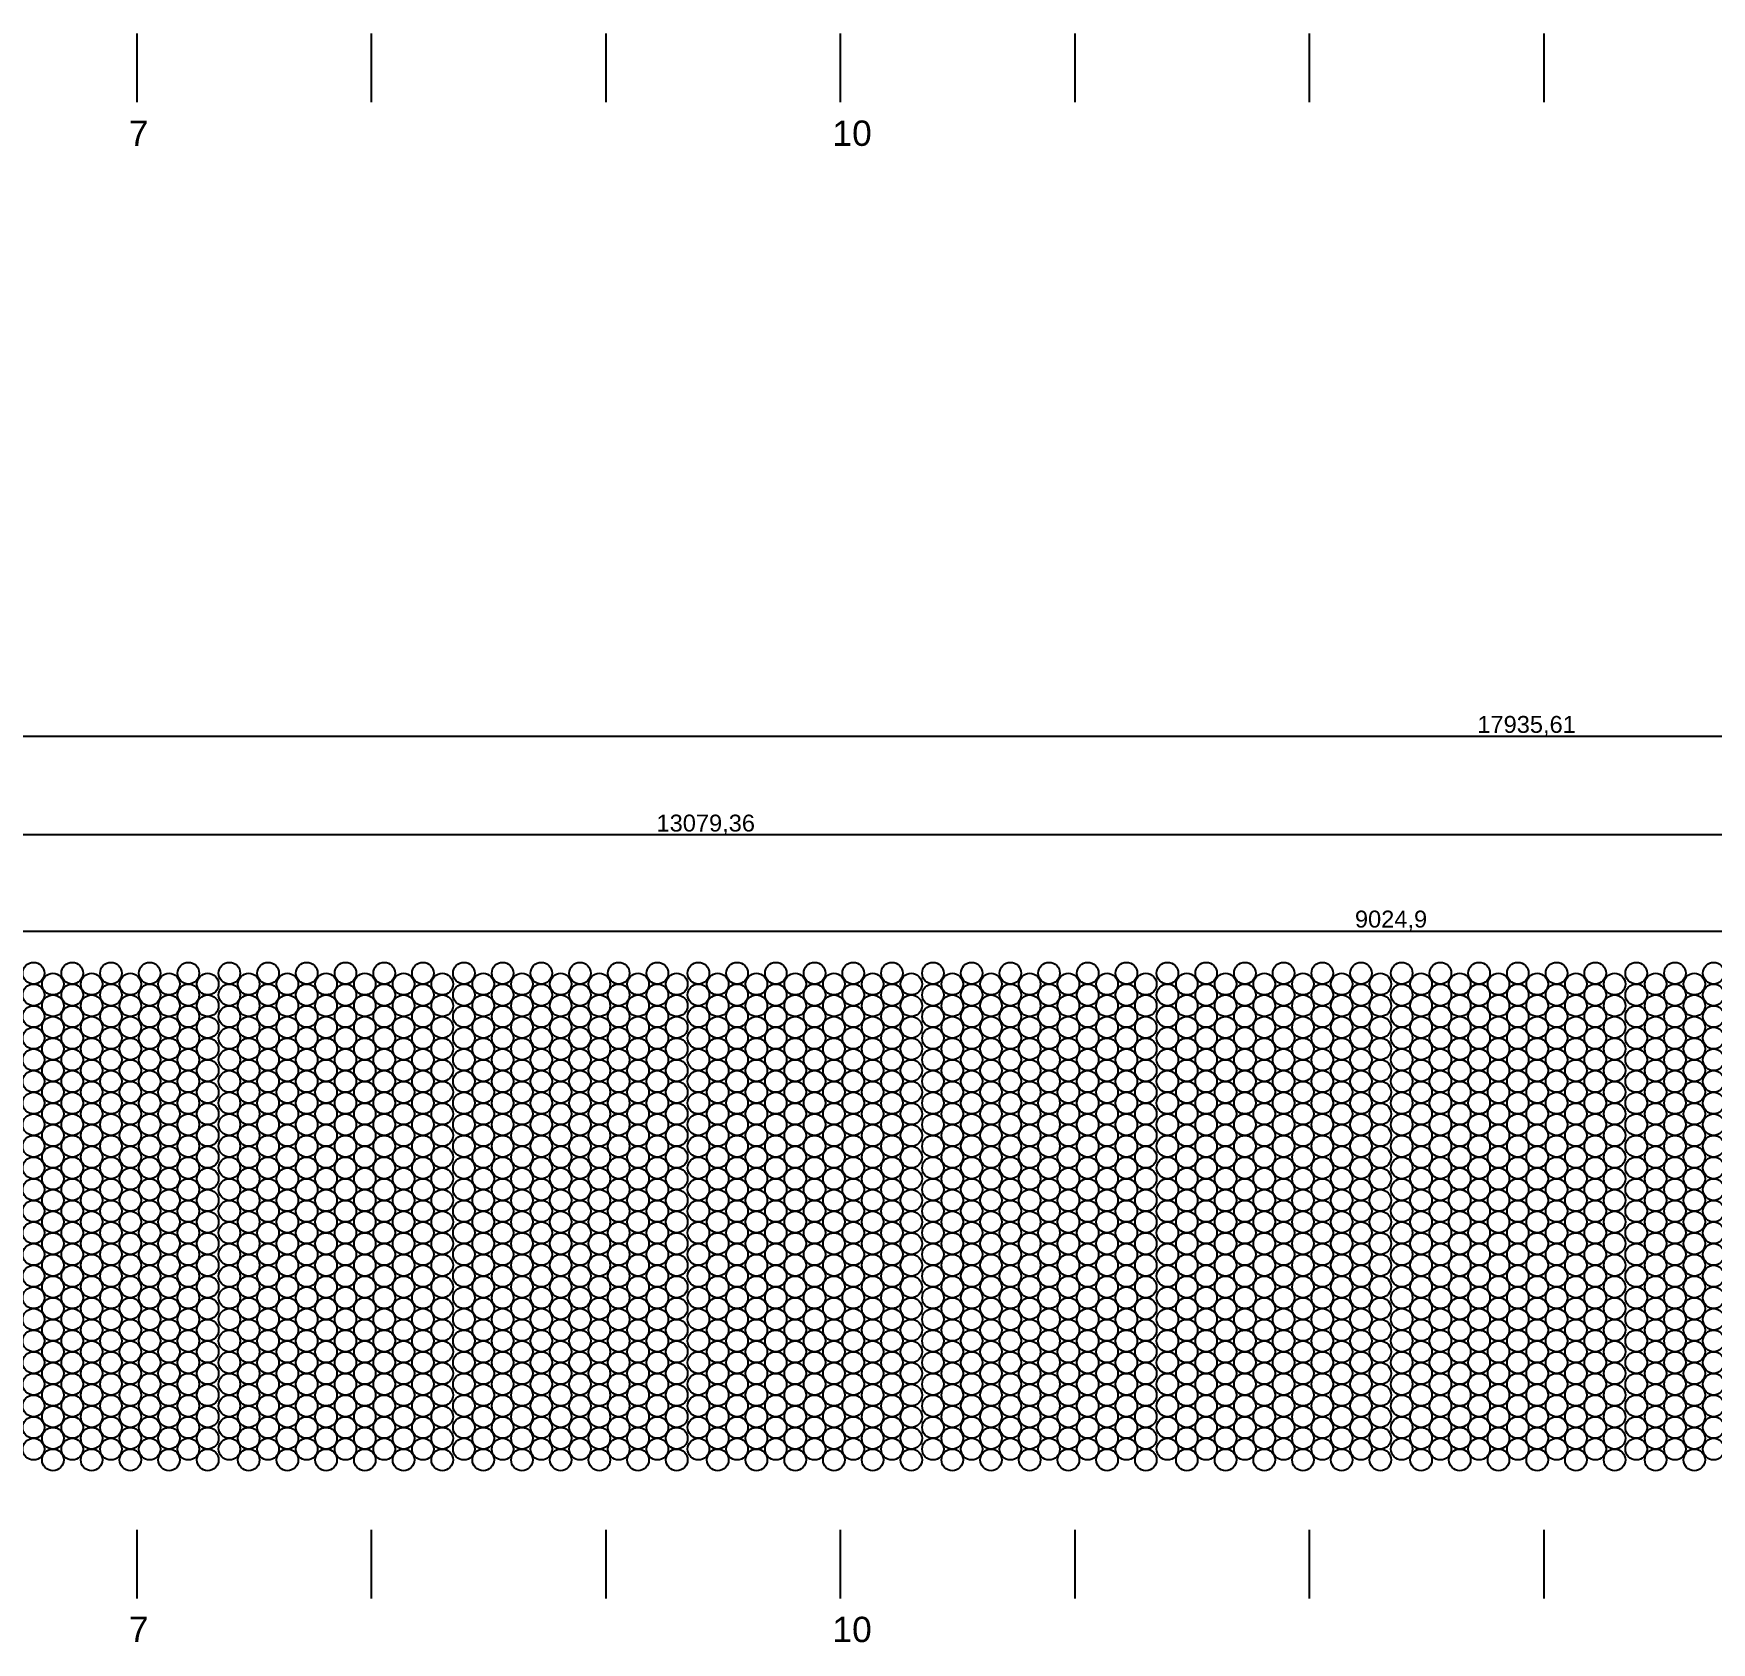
# Model space of a CAD drawing. Header units: millimetres. Extents: x -918 to 51042, y -35619 to 21649.
# Drawn here: x 7100 to 12064, y -35619 to -30858 of the extents above; entities that cross this region are included whole.
import ezdxf

# ---------------------------------------------------------------- set-up
doc = ezdxf.new("R2010")
doc.units = ezdxf.units.MM
doc.layers.add('для лазера', color=7, linetype='Continuous')
doc.styles.get("Standard").update_dxf_attribs({"font": 'arial.ttf'})
doc.dimstyles.new('ISO-25', dxfattribs={"dimtxt": 2.5, "dimasz": 2.5, "dimexe": 1.25, "dimexo": 0.625, "dimtad": 1, "dimtxsty": 'Standard', "dimcen": 2.5, "dimadec": 0, "dimazin": 0, "dimtfac": 1, "dimtmove": 0, "dimatfit": 3, "dimfxl": 1, "dimarcsym": 0})

# ---------------------------------------------------------------- blocks, each defined once
blk = doc.blocks.new('*D48')
at = {"layer": 'Defpoints', "color": 0, "transparency": 16777216}
for p in [(15628.4, -33513.7), (6603.5, -33638.7), (15628.4, -33670.7)]:
    blk.add_point(p, dxfattribs=at)
at = {"layer": 'для лазера', "color": 0, "lineweight": -2, "transparency": 16777216}
for p, q in [((6603.5, -33638.1), (6603.5, -33512.4)), ((6628.5, -33513.7), (15603.4, -33513.7)), ((15628.4, -33670.1), (15628.4, -33512.4))]:
    blk.add_line(p, q, dxfattribs=at)
at = {"layer": 'для лазера', "color": 0, "transparency": 16777216}
for points in [[(6628.5, -33509.5), (6628.5, -33517.9), (6603.5, -33513.7)], [(15603.4, -33509.5), (15603.4, -33517.9), (15628.4, -33513.7)]]:
    blk.add_solid(points, dxfattribs=at)
at = {"layer": 'для лазера', "color": 0, "transparency": 16777216, "insert": (11115.9, -33483), "char_height": 50, "attachment_point": 5}
blk.add_mtext('9024,9', dxfattribs=at)
blk = doc.blocks.new('*D49')
at = {"layer": 'Defpoints', "color": 0, "transparency": 16777216}
for p in [(2549, -33229.6), (2549, -33641.9), (15628.4, -33670.7)]:
    blk.add_point(p, dxfattribs=at)
at = {"layer": 'для лазера', "color": 0, "lineweight": -2, "transparency": 16777216}
for p, q in [((2549, -33641.3), (2549, -33228.4)), ((15603.4, -33229.6), (2574, -33229.6)), ((15628.4, -33670.1), (15628.4, -33228.4))]:
    blk.add_line(p, q, dxfattribs=at)
at = {"layer": 'для лазера', "color": 0, "transparency": 16777216}
for points in [[(2574, -33225.5), (2574, -33233.8), (2549, -33229.6)], [(15603.4, -33225.5), (15603.4, -33233.8), (15628.4, -33229.6)]]:
    blk.add_solid(points, dxfattribs=at)
at = {"layer": 'для лазера', "color": 0, "transparency": 16777216, "insert": (9088.7, -33199), "char_height": 50, "attachment_point": 5}
blk.add_mtext('13079,36', dxfattribs=at)
blk = doc.blocks.new('*D47')
at = {"layer": 'Defpoints', "color": 0, "transparency": 16777216}
for p in [(2549.1, -32937.7), (2549.1, -33669.9), (20484.7, -33674)]:
    blk.add_point(p, dxfattribs=at)
at = {"layer": 'для лазера', "color": 0, "lineweight": -2, "transparency": 16777216}
for p, q in [((2549.1, -33669.3), (2549.1, -32936.5)), ((20459.7, -32937.7), (2574.1, -32937.7)), ((20484.7, -33673.3), (20484.7, -32936.5))]:
    blk.add_line(p, q, dxfattribs=at)
at = {"layer": 'для лазера', "color": 0, "transparency": 16777216}
for points in [[(2574.1, -32933.5), (2574.1, -32941.9), (2549.1, -32937.7)], [(20459.7, -32933.5), (20459.7, -32941.9), (20484.7, -32937.7)]]:
    blk.add_solid(points, dxfattribs=at)
at = {"layer": 'для лазера', "color": 0, "transparency": 16777216, "insert": (11516.9, -32907), "char_height": 50, "attachment_point": 5}
blk.add_mtext('17935,61', dxfattribs=at)

msp = doc.modelspace()

# ---------------------------------------------------------------- linework, layer by layer
at = {"layer": 'для лазера'}
for p, q in [((7405.332, -30858.247), (7405.332, -31061.719)), ((8099.094, -30858.247), (8099.094, -31061.719)), ((8792.856, -30858.247), (8792.856, -31061.719)), ((9486.617, -30858.247), (9486.617, -31061.719)), ((10180.379, -30858.247), (10180.379, -31061.719)), ((10874.14, -30858.247), (10874.14, -31061.719)), ((11567.902, -30858.247), (11567.902, -31061.719)), ((7405.332, -35285.423), (7405.332, -35488.896)), ((8099.094, -35285.423), (8099.094, -35488.896)), ((8792.856, -35285.423), (8792.856, -35488.896)), ((9486.617, -35285.423), (9486.617, -35488.896)), ((10180.379, -35285.423), (10180.379, -35488.896)), ((10874.14, -35285.423), (10874.14, -35488.896)), ((11567.902, -35285.423), (11567.902, -35488.896))]:
    msp.add_line(p, q, dxfattribs=at)
at = {"layer": 'для лазера', "color": 30, "true_color": 0xf26722}
for centre in [(7100.229, -33638.714), (7157.491, -33670.714), (7214.729, -33638.714), (7271.991, -33670.714), (7329.229, -33638.714), (7386.491, -33670.714), (7443.729, -33638.714), (7500.991, -33670.714), (7558.229, -33638.714), (7615.491, -33670.714), (7679.491, -33638.714), (7736.752, -33670.714), (7793.991, -33638.714), (7851.252, -33670.714), (7908.491, -33638.714), (7965.752, -33670.714), (8022.991, -33638.714), (8080.252, -33670.714), (8137.491, -33638.714), (8194.752, -33670.714), (8251.991, -33638.714), (8309.252, -33670.714), (8373.252, -33638.714), (8430.514, -33670.714), (8487.752, -33638.714), (8545.014, -33670.714), (8602.252, -33638.714), (8659.514, -33670.714), (8716.752, -33638.714), (8774.014, -33670.714), (8831.252, -33638.714), (8888.514, -33670.714), (8945.752, -33638.714), (9003.014, -33670.714), (9067.014, -33638.714), (9124.276, -33670.714), (9181.514, -33638.714), (9238.776, -33670.714), (9296.014, -33638.714), (9353.276, -33670.714), (9410.514, -33638.714), (9467.776, -33670.714), (9525.014, -33638.714), (9582.276, -33670.714), (9639.514, -33638.714), (9696.776, -33670.714), (9760.776, -33638.714), (9818.037, -33670.714), (9875.276, -33638.714), (9932.537, -33670.714), (9989.776, -33638.714), (10047.037, -33670.714), (10104.276, -33638.714), (10161.537, -33670.714), (10218.776, -33638.714), (10276.037, -33670.714), (10333.276, -33638.714), (10390.537, -33670.714), (10454.537, -33638.714), (10511.799, -33670.714), (10569.037, -33638.714), (10626.299, -33670.714), (10683.537, -33638.714), (10740.799, -33670.714), (10798.037, -33638.714), (10855.299, -33670.714), (10912.537, -33638.714), (10969.799, -33670.714), (11027.037, -33638.714), (11084.299, -33670.714), (11147.533, -33638.714), (11204.794, -33670.714), (11262.033, -33638.714), (11319.294, -33670.714), (11376.533, -33638.714), (11433.794, -33670.714), (11491.033, -33638.714), (11548.294, -33670.714), (11605.533, -33638.714), (11662.794, -33670.714), (11720.033, -33638.714), (11777.294, -33670.714), (11841.294, -33638.714), (11898.556, -33670.714), (11955.794, -33638.714), (12013.056, -33670.714), (12070.294, -33638.714), (7100.229, -33702.714), (7214.729, -33702.714), (7329.229, -33702.714), (7443.729, -33702.714), (7558.229, -33702.714), (7679.491, -33702.714), (7793.991, -33702.714), (7908.491, -33702.714), (8022.991, -33702.714), (8137.491, -33702.714), (8251.991, -33702.714), (8373.252, -33702.714), (8487.752, -33702.714), (8602.252, -33702.714), (8716.752, -33702.714), (8831.252, -33702.714), (8945.752, -33702.714), (9067.014, -33702.714), (9181.514, -33702.714), (9296.014, -33702.714), (9410.514, -33702.714), (9525.014, -33702.714), (9639.514, -33702.714), (9760.776, -33702.714), (9875.276, -33702.714), (9989.776, -33702.714), (10104.276, -33702.714), (10218.776, -33702.714), (10333.276, -33702.714), (10454.537, -33702.714), (10569.037, -33702.714), (10683.537, -33702.714), (10798.037, -33702.714), (10912.537, -33702.714), (11027.037, -33702.714), (11147.533, -33702.714), (11262.033, -33702.714), (11376.533, -33702.714), (11491.033, -33702.714), (11605.533, -33702.714), (11720.033, -33702.714), (11841.294, -33702.714), (11955.794, -33702.714), (12070.294, -33702.714), (7100.229, -33766.714), (7157.491, -33734.714), (7214.729, -33766.714), (7271.991, -33734.714), (7329.229, -33766.714), (7386.491, -33734.714), (7443.729, -33766.714), (7500.991, -33734.714), (7558.229, -33766.714), (7615.491, -33734.714), (7679.491, -33766.714), (7736.752, -33734.714), (7793.991, -33766.714), (7851.252, -33734.714), (7908.491, -33766.714), (7965.752, -33734.714), (8022.991, -33766.714), (8080.252, -33734.714), (8137.491, -33766.714), (8194.752, -33734.714), (8251.991, -33766.714), (8309.252, -33734.714), (8373.252, -33766.714), (8430.514, -33734.714), (8487.752, -33766.714), (8545.014, -33734.714), (8602.252, -33766.714), (8659.514, -33734.714), (8716.752, -33766.714), (8774.014, -33734.714), (8831.252, -33766.714), (8888.514, -33734.714), (8945.752, -33766.714), (9003.014, -33734.714), (9067.014, -33766.714), (9124.276, -33734.714), (9181.514, -33766.714), (9238.776, -33734.714), (9296.014, -33766.714), (9353.276, -33734.714), (9410.514, -33766.714), (9467.776, -33734.714), (9525.014, -33766.714), (9582.276, -33734.714), (9639.514, -33766.714), (9696.776, -33734.714), (9760.776, -33766.714), (9818.037, -33734.714), (9875.276, -33766.714), (9932.537, -33734.714), (9989.776, -33766.714), (10047.037, -33734.714), (10104.276, -33766.714), (10161.537, -33734.714), (10218.776, -33766.714), (10276.037, -33734.714), (10333.276, -33766.714), (10390.537, -33734.714), (10454.537, -33766.714), (10511.799, -33734.714), (10569.037, -33766.714), (10626.299, -33734.714), (10683.537, -33766.714), (10740.799, -33734.714), (10798.037, -33766.714), (10855.299, -33734.714), (10912.537, -33766.714), (10969.799, -33734.714), (11027.037, -33766.714), (11084.299, -33734.714), (11147.533, -33766.714), (11204.794, -33734.714), (11262.033, -33766.714), (11319.294, -33734.714), (11376.533, -33766.714), (11433.794, -33734.714), (11491.033, -33766.714), (11548.294, -33734.714), (11605.533, -33766.714), (11662.794, -33734.714), (11720.033, -33766.714), (11777.294, -33734.714), (11841.294, -33766.714), (11898.556, -33734.714), (11955.794, -33766.714), (12013.056, -33734.714), (12070.294, -33766.714), (7100.229, -33830.714), (7157.491, -33798.714), (7214.729, -33830.714), (7271.991, -33798.714), (7329.229, -33830.714), (7386.491, -33798.714), (7443.729, -33830.714), (7500.991, -33798.714), (7558.229, -33830.714), (7615.491, -33798.714), (7679.491, -33830.714), (7736.752, -33798.714), (7793.991, -33830.714), (7851.252, -33798.714), (7908.491, -33830.714), (7965.752, -33798.714), (8022.991, -33830.714), (8080.252, -33798.714), (8137.491, -33830.714), (8194.752, -33798.714), (8251.991, -33830.714), (8309.252, -33798.714), (8373.252, -33830.714), (8430.514, -33798.714), (8487.752, -33830.714), (8545.014, -33798.714), (8602.252, -33830.714), (8659.514, -33798.714), (8716.752, -33830.714), (8774.014, -33798.714), (8831.252, -33830.714), (8888.514, -33798.714), (8945.752, -33830.714), (9003.014, -33798.714), (9067.014, -33830.714), (9124.276, -33798.714), (9181.514, -33830.714), (9238.776, -33798.714), (9296.014, -33830.714), (9353.276, -33798.714), (9410.514, -33830.714), (9467.776, -33798.714), (9525.014, -33830.714), (9582.276, -33798.714), (9639.514, -33830.714), (9696.776, -33798.714), (9760.776, -33830.714), (9818.037, -33798.714), (9875.276, -33830.714), (9932.537, -33798.714), (9989.776, -33830.714), (10047.037, -33798.714), (10104.276, -33830.714), (10161.537, -33798.714), (10218.776, -33830.714), (10276.037, -33798.714), (10333.276, -33830.714), (10390.537, -33798.714), (10454.537, -33830.714), (10511.799, -33798.714), (10569.037, -33830.714), (10626.299, -33798.714), (10683.537, -33830.714), (10740.799, -33798.714), (10798.037, -33830.714), (10855.299, -33798.714), (10912.537, -33830.714), (10969.799, -33798.714), (11027.037, -33830.714), (11084.299, -33798.714), (11147.533, -33830.714), (11204.794, -33798.714), (11262.033, -33830.714), (11319.294, -33798.714), (11376.533, -33830.714), (11433.794, -33798.714), (11491.033, -33830.714), (11548.294, -33798.714), (11605.533, -33830.714), (11662.794, -33798.714), (11720.033, -33830.714), (11777.294, -33798.714), (11841.294, -33830.714), (11898.556, -33798.714), (11955.794, -33830.714), (12013.056, -33798.714), (12070.294, -33830.714), (7157.491, -33862.714), (7271.991, -33862.714), (7386.491, -33862.714), (7500.991, -33862.714), (7615.491, -33862.714), (7736.752, -33862.714), (7851.252, -33862.714), (7965.752, -33862.714), (8080.252, -33862.714), (8194.752, -33862.714), (8309.252, -33862.714), (8430.514, -33862.714), (8545.014, -33862.714), (8659.514, -33862.714), (8774.014, -33862.714), (8888.514, -33862.714), (9003.014, -33862.714), (9124.276, -33862.714), (9238.776, -33862.714), (9353.276, -33862.714), (9467.776, -33862.714), (9582.276, -33862.714), (9696.776, -33862.714), (9818.037, -33862.714), (9932.537, -33862.714), (10047.037, -33862.714), (10161.537, -33862.714), (10276.037, -33862.714), (10390.537, -33862.714), (10511.799, -33862.714), (10626.299, -33862.714), (10740.799, -33862.714), (10855.299, -33862.714), (10969.799, -33862.714), (11084.299, -33862.714), (11204.794, -33862.714), (11319.294, -33862.714), (11433.794, -33862.714), (11548.294, -33862.714), (11662.794, -33862.714), (11777.294, -33862.714), (11898.556, -33862.714), (12013.056, -33862.714), (7100.229, -33894.714), (7157.491, -33926.714), (7214.729, -33894.714), (7271.991, -33926.714), (7329.229, -33894.714), (7386.491, -33926.714), (7443.729, -33894.714), (7500.991, -33926.714), (7558.229, -33894.714), (7615.491, -33926.714), (7679.491, -33894.714), (7736.752, -33926.714), (7793.991, -33894.714), (7851.252, -33926.714), (7908.491, -33894.714), (7965.752, -33926.714), (8022.991, -33894.714), (8080.252, -33926.714), (8137.491, -33894.714), (8194.752, -33926.714), (8251.991, -33894.714), (8309.252, -33926.714), (8373.252, -33894.714), (8430.514, -33926.714), (8487.752, -33894.714), (8545.014, -33926.714), (8602.252, -33894.714), (8659.514, -33926.714), (8716.752, -33894.714), (8774.014, -33926.714), (8831.252, -33894.714), (8888.514, -33926.714), (8945.752, -33894.714), (9003.014, -33926.714), (9067.014, -33894.714), (9124.276, -33926.714), (9181.514, -33894.714), (9238.776, -33926.714), (9296.014, -33894.714), (9353.276, -33926.714), (9410.514, -33894.714), (9467.776, -33926.714), (9525.014, -33894.714), (9582.276, -33926.714), (9639.514, -33894.714), (9696.776, -33926.714), (9760.776, -33894.714), (9818.037, -33926.714), (9875.276, -33894.714), (9932.537, -33926.714), (9989.776, -33894.714), (10047.037, -33926.714), (10104.276, -33894.714), (10161.537, -33926.714), (10218.776, -33894.714), (10276.037, -33926.714), (10333.276, -33894.714), (10390.537, -33926.714), (10454.537, -33894.714), (10511.799, -33926.714), (10569.037, -33894.714), (10626.299, -33926.714), (10683.537, -33894.714), (10740.799, -33926.714), (10798.037, -33894.714), (10855.299, -33926.714), (10912.537, -33894.714), (10969.799, -33926.714), (11027.037, -33894.714), (11084.299, -33926.714), (11147.533, -33894.714), (11204.794, -33926.714), (11262.033, -33894.714), (11319.294, -33926.714), (11376.533, -33894.714), (11433.794, -33926.714), (11491.033, -33894.714), (11548.294, -33926.714), (11605.533, -33894.714), (11662.794, -33926.714), (11720.033, -33894.714), (11777.294, -33926.714), (11841.294, -33894.714), (11898.556, -33926.714), (11955.794, -33894.714), (12013.056, -33926.714), (12070.294, -33894.714), (7100.229, -33958.714), (7214.729, -33958.714), (7329.229, -33958.714), (7443.729, -33958.714), (7558.229, -33958.714), (7679.491, -33958.714), (7793.991, -33958.714), (7908.491, -33958.714), (8022.991, -33958.714), (8137.491, -33958.714), (8251.991, -33958.714), (8373.252, -33958.714), (8487.752, -33958.714), (8602.252, -33958.714), (8716.752, -33958.714), (8831.252, -33958.714), (8945.752, -33958.714), (9067.014, -33958.714), (9181.514, -33958.714), (9296.014, -33958.714), (9410.514, -33958.714), (9525.014, -33958.714), (9639.514, -33958.714), (9760.776, -33958.714), (9875.276, -33958.714), (9989.776, -33958.714), (10104.276, -33958.714), (10218.776, -33958.714), (10333.276, -33958.714), (10454.537, -33958.714), (10569.037, -33958.714), (10683.537, -33958.714), (10798.037, -33958.714), (10912.537, -33958.714), (11027.037, -33958.714), (11147.533, -33958.714), (11262.033, -33958.714), (11376.533, -33958.714), (11491.033, -33958.714), (11605.533, -33958.714), (11720.033, -33958.714), (11841.294, -33958.714), (11955.794, -33958.714), (12070.294, -33958.714), (7100.229, -34022.714), (7157.491, -33990.714), (7214.729, -34022.714), (7271.991, -33990.714), (7329.229, -34022.714), (7386.491, -33990.714), (7443.729, -34022.714), (7500.991, -33990.714), (7558.229, -34022.714), (7615.491, -33990.714), (7679.491, -34022.714), (7736.752, -33990.714), (7793.991, -34022.714), (7851.252, -33990.714), (7908.491, -34022.714), (7965.752, -33990.714), (8022.991, -34022.714), (8080.252, -33990.714), (8137.491, -34022.714), (8194.752, -33990.714), (8251.991, -34022.714), (8309.252, -33990.714), (8373.252, -34022.714), (8430.514, -33990.714), (8487.752, -34022.714), (8545.014, -33990.714), (8602.252, -34022.714), (8659.514, -33990.714), (8716.752, -34022.714), (8774.014, -33990.714), (8831.252, -34022.714), (8888.514, -33990.714), (8945.752, -34022.714), (9003.014, -33990.714), (9067.014, -34022.714), (9124.276, -33990.714), (9181.514, -34022.714), (9238.776, -33990.714), (9296.014, -34022.714), (9353.276, -33990.714), (9410.514, -34022.714), (9467.776, -33990.714), (9525.014, -34022.714), (9582.276, -33990.714), (9639.514, -34022.714), (9696.776, -33990.714), (9760.776, -34022.714), (9818.037, -33990.714), (9875.276, -34022.714), (9932.537, -33990.714), (9989.776, -34022.714), (10047.037, -33990.714), (10104.276, -34022.714), (10161.537, -33990.714), (10218.776, -34022.714), (10276.037, -33990.714), (10333.276, -34022.714), (10390.537, -33990.714), (10454.537, -34022.714), (10511.799, -33990.714), (10569.037, -34022.714), (10626.299, -33990.714), (10683.537, -34022.714), (10740.799, -33990.714), (10798.037, -34022.714), (10855.299, -33990.714), (10912.537, -34022.714), (10969.799, -33990.714), (11027.037, -34022.714), (11084.299, -33990.714), (11147.533, -34022.714), (11204.794, -33990.714), (11262.033, -34022.714), (11319.294, -33990.714), (11376.533, -34022.714), (11433.794, -33990.714), (11491.033, -34022.714), (11548.294, -33990.714), (11605.533, -34022.714), (11662.794, -33990.714), (11720.033, -34022.714), (11777.294, -33990.714), (11841.294, -34022.714), (11898.556, -33990.714), (11955.794, -34022.714), (12013.056, -33990.714), (12070.294, -34022.714), (7157.491, -34054.714), (7271.991, -34054.714), (7386.491, -34054.714), (7500.991, -34054.714), (7615.491, -34054.714), (7736.752, -34054.714), (7851.252, -34054.714), (7965.752, -34054.714), (8080.252, -34054.714), (8194.752, -34054.714), (8309.252, -34054.714), (8430.514, -34054.714), (8545.014, -34054.714), (8659.514, -34054.714), (8774.014, -34054.714), (8888.514, -34054.714), (9003.014, -34054.714), (9124.276, -34054.714), (9238.776, -34054.714), (9353.276, -34054.714), (9467.776, -34054.714), (9582.276, -34054.714), (9696.776, -34054.714), (9818.037, -34054.714), (9932.537, -34054.714), (10047.037, -34054.714), (10161.537, -34054.714), (10276.037, -34054.714), (10390.537, -34054.714), (10511.799, -34054.714), (10626.299, -34054.714), (10740.799, -34054.714), (10855.299, -34054.714), (10969.799, -34054.714), (11084.299, -34054.714), (11204.794, -34054.714), (11319.294, -34054.714), (11433.794, -34054.714), (11548.294, -34054.714), (11662.794, -34054.714), (11777.294, -34054.714), (11898.556, -34054.714), (12013.056, -34054.714), (7100.229, -34086.714), (7157.491, -34118.714), (7214.729, -34086.714), (7271.991, -34118.714), (7329.229, -34086.714), (7386.491, -34118.714), (7443.729, -34086.714), (7500.991, -34118.714), (7558.229, -34086.714), (7615.491, -34118.714), (7679.491, -34086.714), (7736.752, -34118.714), (7793.991, -34086.714), (7851.252, -34118.714), (7908.491, -34086.714), (7965.752, -34118.714), (8022.991, -34086.714), (8080.252, -34118.714), (8137.491, -34086.714), (8194.752, -34118.714), (8251.991, -34086.714), (8309.252, -34118.714), (8373.252, -34086.714), (8430.514, -34118.714), (8487.752, -34086.714), (8545.014, -34118.714), (8602.252, -34086.714), (8659.514, -34118.714), (8716.752, -34086.714), (8774.014, -34118.714), (8831.252, -34086.714), (8888.514, -34118.714), (8945.752, -34086.714), (9003.014, -34118.714), (9067.014, -34086.714), (9124.276, -34118.714), (9181.514, -34086.714), (9238.776, -34118.714), (9296.014, -34086.714), (9353.276, -34118.714), (9410.514, -34086.714), (9467.776, -34118.714), (9525.014, -34086.714), (9582.276, -34118.714), (9639.514, -34086.714), (9696.776, -34118.714), (9760.776, -34086.714), (9818.037, -34118.714), (9875.276, -34086.714), (9932.537, -34118.714), (9989.776, -34086.714), (10047.037, -34118.714), (10104.276, -34086.714), (10161.537, -34118.714), (10218.776, -34086.714), (10276.037, -34118.714), (10333.276, -34086.714), (10390.537, -34118.714), (10454.537, -34086.714), (10511.799, -34118.714), (10569.037, -34086.714), (10626.299, -34118.714), (10683.537, -34086.714), (10740.799, -34118.714), (10798.037, -34086.714), (10855.299, -34118.714), (10912.537, -34086.714), (10969.799, -34118.714), (11027.037, -34086.714), (11084.299, -34118.714), (11147.533, -34086.714), (11204.794, -34118.714), (11262.033, -34086.714), (11319.294, -34118.714), (11376.533, -34086.714), (11433.794, -34118.714), (11491.033, -34086.714), (11548.294, -34118.714), (11605.533, -34086.714), (11662.794, -34118.714), (11720.033, -34086.714), (11777.294, -34118.714), (11841.294, -34086.714), (11898.556, -34118.714), (11955.794, -34086.714), (12013.056, -34118.714), (12070.294, -34086.714), (7100.229, -34150.714), (7214.729, -34150.714), (7329.229, -34150.714), (7443.729, -34150.714), (7558.229, -34150.714), (7679.491, -34150.714), (7793.991, -34150.714), (7908.491, -34150.714), (8022.991, -34150.714), (8137.491, -34150.714), (8251.991, -34150.714), (8373.252, -34150.714), (8487.752, -34150.714), (8602.252, -34150.714), (8716.752, -34150.714), (8831.252, -34150.714), (8945.752, -34150.714), (9067.014, -34150.714), (9181.514, -34150.714), (9296.014, -34150.714), (9410.514, -34150.714), (9525.014, -34150.714), (9639.514, -34150.714), (9760.776, -34150.714), (9875.276, -34150.714), (9989.776, -34150.714), (10104.276, -34150.714), (10218.776, -34150.714), (10333.276, -34150.714), (10454.537, -34150.714), (10569.037, -34150.714), (10683.537, -34150.714), (10798.037, -34150.714), (10912.537, -34150.714), (11027.037, -34150.714), (11147.533, -34150.714), (11262.033, -34150.714), (11376.533, -34150.714), (11491.033, -34150.714), (11605.533, -34150.714), (11720.033, -34150.714), (11841.294, -34150.714), (11955.794, -34150.714), (12070.294, -34150.714), (7100.229, -34214.714), (7157.491, -34182.714), (7214.729, -34214.714), (7271.991, -34182.714), (7329.229, -34214.714), (7386.491, -34182.714), (7443.729, -34214.714), (7500.991, -34182.714), (7558.229, -34214.714), (7615.491, -34182.714), (7679.491, -34214.714), (7736.752, -34182.714), (7793.991, -34214.714), (7851.252, -34182.714), (7908.491, -34214.714), (7965.752, -34182.714), (8022.991, -34214.714), (8080.252, -34182.714), (8137.491, -34214.714), (8194.752, -34182.714), (8251.991, -34214.714), (8309.252, -34182.714), (8373.252, -34214.714), (8430.514, -34182.714), (8487.752, -34214.714), (8545.014, -34182.714), (8602.252, -34214.714), (8659.514, -34182.714), (8716.752, -34214.714), (8774.014, -34182.714), (8831.252, -34214.714), (8888.514, -34182.714), (8945.752, -34214.714), (9003.014, -34182.714), (9067.014, -34214.714), (9124.276, -34182.714), (9181.514, -34214.714), (9238.776, -34182.714), (9296.014, -34214.714), (9353.276, -34182.714), (9410.514, -34214.714), (9467.776, -34182.714), (9525.014, -34214.714), (9582.276, -34182.714), (9639.514, -34214.714), (9696.776, -34182.714), (9760.776, -34214.714), (9818.037, -34182.714), (9875.276, -34214.714), (9932.537, -34182.714), (9989.776, -34214.714), (10047.037, -34182.714), (10104.276, -34214.714), (10161.537, -34182.714), (10218.776, -34214.714), (10276.037, -34182.714), (10333.276, -34214.714), (10390.537, -34182.714), (10454.537, -34214.714), (10511.799, -34182.714), (10569.037, -34214.714), (10626.299, -34182.714), (10683.537, -34214.714), (10740.799, -34182.714), (10798.037, -34214.714), (10855.299, -34182.714), (10912.537, -34214.714), (10969.799, -34182.714), (11027.037, -34214.714), (11084.299, -34182.714), (11147.533, -34214.714), (11204.794, -34182.714), (11262.033, -34214.714), (11319.294, -34182.714), (11376.533, -34214.714), (11433.794, -34182.714), (11491.033, -34214.714), (11548.294, -34182.714), (11605.533, -34214.714), (11662.794, -34182.714), (11720.033, -34214.714), (11777.294, -34182.714), (11841.294, -34214.714), (11898.556, -34182.714), (11955.794, -34214.714), (12013.056, -34182.714), (12070.294, -34214.714), (7100.229, -34278.714), (7157.491, -34246.714), (7214.729, -34278.714), (7271.991, -34246.714), (7329.229, -34278.714), (7386.491, -34246.714), (7443.729, -34278.714), (7500.991, -34246.714), (7558.229, -34278.714), (7615.491, -34246.714), (7679.491, -34278.714), (7736.752, -34246.714), (7793.991, -34278.714), (7851.252, -34246.714), (7908.491, -34278.714), (7965.752, -34246.714), (8022.991, -34278.714), (8080.252, -34246.714), (8137.491, -34278.714), (8194.752, -34246.714), (8251.991, -34278.714), (8309.252, -34246.714), (8373.252, -34278.714), (8430.514, -34246.714), (8487.752, -34278.714), (8545.014, -34246.714), (8602.252, -34278.714), (8659.514, -34246.714), (8716.752, -34278.714), (8774.014, -34246.714), (8831.252, -34278.714), (8888.514, -34246.714), (8945.752, -34278.714), (9003.014, -34246.714), (9067.014, -34278.714), (9124.276, -34246.714), (9181.514, -34278.714), (9238.776, -34246.714), (9296.014, -34278.714), (9353.276, -34246.714), (9410.514, -34278.714), (9467.776, -34246.714), (9525.014, -34278.714), (9582.276, -34246.714), (9639.514, -34278.714), (9696.776, -34246.714), (9760.776, -34278.714), (9818.037, -34246.714), (9875.276, -34278.714), (9932.537, -34246.714), (9989.776, -34278.714), (10047.037, -34246.714), (10104.276, -34278.714), (10161.537, -34246.714), (10218.776, -34278.714), (10276.037, -34246.714), (10333.276, -34278.714), (10390.537, -34246.714), (10454.537, -34278.714), (10511.799, -34246.714), (10569.037, -34278.714), (10626.299, -34246.714), (10683.537, -34278.714), (10740.799, -34246.714), (10798.037, -34278.714), (10855.299, -34246.714), (10912.537, -34278.714), (10969.799, -34246.714), (11027.037, -34278.714), (11084.299, -34246.714), (11147.533, -34278.714), (11204.794, -34246.714), (11262.033, -34278.714), (11319.294, -34246.714), (11376.533, -34278.714), (11433.794, -34246.714), (11491.033, -34278.714), (11548.294, -34246.714), (11605.533, -34278.714), (11662.794, -34246.714), (11720.033, -34278.714), (11777.294, -34246.714), (11841.294, -34278.714), (11898.556, -34246.714), (11955.794, -34278.714), (12013.056, -34246.714), (12070.294, -34278.714), (7157.491, -34310.714), (7271.991, -34310.714), (7386.491, -34310.714), (7500.991, -34310.714), (7615.491, -34310.714), (7736.752, -34310.714), (7851.252, -34310.714), (7965.752, -34310.714), (8080.252, -34310.714), (8194.752, -34310.714), (8309.252, -34310.714), (8430.514, -34310.714), (8545.014, -34310.714), (8659.514, -34310.714), (8774.014, -34310.714), (8888.514, -34310.714), (9003.014, -34310.714), (9124.276, -34310.714), (9238.776, -34310.714), (9353.276, -34310.714), (9467.776, -34310.714), (9582.276, -34310.714), (9696.776, -34310.714), (9818.037, -34310.714), (9932.537, -34310.714), (10047.037, -34310.714), (10161.537, -34310.714), (10276.037, -34310.714), (10390.537, -34310.714), (10511.799, -34310.714), (10626.299, -34310.714), (10740.799, -34310.714), (10855.299, -34310.714), (10969.799, -34310.714), (11084.299, -34310.714), (11204.794, -34310.714), (11319.294, -34310.714), (11433.794, -34310.714), (11548.294, -34310.714), (11662.794, -34310.714), (11777.294, -34310.714), (11898.556, -34310.714), (12013.056, -34310.714), (7100.229, -34342.714), (7157.491, -34374.714), (7214.729, -34342.714), (7271.991, -34374.714), (7329.229, -34342.714), (7386.491, -34374.714), (7443.729, -34342.714), (7500.991, -34374.714), (7558.229, -34342.714), (7615.491, -34374.714), (7679.491, -34342.714), (7736.752, -34374.714), (7793.991, -34342.714), (7851.252, -34374.714), (7908.491, -34342.714), (7965.752, -34374.714), (8022.991, -34342.714), (8080.252, -34374.714), (8137.491, -34342.714), (8194.752, -34374.714), (8251.991, -34342.714), (8309.252, -34374.714), (8373.252, -34342.714), (8430.514, -34374.714), (8487.752, -34342.714), (8545.014, -34374.714), (8602.252, -34342.714), (8659.514, -34374.714), (8716.752, -34342.714), (8774.014, -34374.714), (8831.252, -34342.714), (8888.514, -34374.714), (8945.752, -34342.714), (9003.014, -34374.714), (9067.014, -34342.714), (9124.276, -34374.714), (9181.514, -34342.714), (9238.776, -34374.714), (9296.014, -34342.714), (9353.276, -34374.714), (9410.514, -34342.714), (9467.776, -34374.714), (9525.014, -34342.714), (9582.276, -34374.714), (9639.514, -34342.714), (9696.776, -34374.714), (9760.776, -34342.714), (9818.037, -34374.714), (9875.276, -34342.714), (9932.537, -34374.714), (9989.776, -34342.714), (10047.037, -34374.714), (10104.276, -34342.714), (10161.537, -34374.714), (10218.776, -34342.714), (10276.037, -34374.714), (10333.276, -34342.714), (10390.537, -34374.714), (10454.537, -34342.714), (10511.799, -34374.714), (10569.037, -34342.714), (10626.299, -34374.714), (10683.537, -34342.714), (10740.799, -34374.714), (10798.037, -34342.714), (10855.299, -34374.714), (10912.537, -34342.714), (10969.799, -34374.714), (11027.037, -34342.714), (11084.299, -34374.714), (11147.533, -34342.714), (11204.794, -34374.714), (11262.033, -34342.714), (11319.294, -34374.714), (11376.533, -34342.714), (11433.794, -34374.714), (11491.033, -34342.714), (11548.294, -34374.714), (11605.533, -34342.714), (11662.794, -34374.714), (11720.033, -34342.714), (11777.294, -34374.714), (11841.294, -34342.714), (11898.556, -34374.714), (11955.794, -34342.714), (12013.056, -34374.714), (12070.294, -34342.714), (7100.229, -34406.714), (7214.729, -34406.714), (7329.229, -34406.714), (7443.729, -34406.714), (7558.229, -34406.714), (7679.491, -34406.714), (7793.991, -34406.714), (7908.491, -34406.714), (8022.991, -34406.714), (8137.491, -34406.714), (8251.991, -34406.714), (8373.252, -34406.714), (8487.752, -34406.714), (8602.252, -34406.714), (8716.752, -34406.714), (8831.252, -34406.714), (8945.752, -34406.714), (9067.014, -34406.714), (9181.514, -34406.714), (9296.014, -34406.714), (9410.514, -34406.714), (9525.014, -34406.714), (9639.514, -34406.714), (9760.776, -34406.714), (9875.276, -34406.714), (9989.776, -34406.714), (10104.276, -34406.714), (10218.776, -34406.714), (10333.276, -34406.714), (10454.537, -34406.714), (10569.037, -34406.714), (10683.537, -34406.714), (10798.037, -34406.714), (10912.537, -34406.714), (11027.037, -34406.714), (11147.533, -34406.714), (11262.033, -34406.714), (11376.533, -34406.714), (11491.033, -34406.714), (11605.533, -34406.714), (11720.033, -34406.714), (11841.294, -34406.714), (11955.794, -34406.714), (12070.294, -34406.714), (7100.229, -34470.714), (7157.491, -34438.714), (7214.729, -34470.714), (7271.991, -34438.714), (7329.229, -34470.714), (7386.491, -34438.714), (7443.729, -34470.714), (7500.991, -34438.714), (7558.229, -34470.714), (7615.491, -34438.714), (7679.491, -34470.714), (7736.752, -34438.714), (7793.991, -34470.714), (7851.252, -34438.714), (7908.491, -34470.714), (7965.752, -34438.714), (8022.991, -34470.714), (8080.252, -34438.714), (8137.491, -34470.714), (8194.752, -34438.714), (8251.991, -34470.714), (8309.252, -34438.714), (8373.252, -34470.714), (8430.514, -34438.714), (8487.752, -34470.714), (8545.014, -34438.714), (8602.252, -34470.714), (8659.514, -34438.714), (8716.752, -34470.714), (8774.014, -34438.714), (8831.252, -34470.714), (8888.514, -34438.714), (8945.752, -34470.714), (9003.014, -34438.714), (9067.014, -34470.714), (9124.276, -34438.714), (9181.514, -34470.714), (9238.776, -34438.714), (9296.014, -34470.714), (9353.276, -34438.714), (9410.514, -34470.714), (9467.776, -34438.714), (9525.014, -34470.714), (9582.276, -34438.714), (9639.514, -34470.714), (9696.776, -34438.714), (9760.776, -34470.714), (9818.037, -34438.714), (9875.276, -34470.714), (9932.537, -34438.714), (9989.776, -34470.714), (10047.037, -34438.714), (10104.276, -34470.714), (10161.537, -34438.714), (10218.776, -34470.714), (10276.037, -34438.714), (10333.276, -34470.714), (10390.537, -34438.714), (10454.537, -34470.714), (10511.799, -34438.714), (10569.037, -34470.714), (10626.299, -34438.714), (10683.537, -34470.714), (10740.799, -34438.714), (10798.037, -34470.714), (10855.299, -34438.714), (10912.537, -34470.714), (10969.799, -34438.714), (11027.037, -34470.714), (11084.299, -34438.714), (11147.533, -34470.714), (11204.794, -34438.714), (11262.033, -34470.714), (11319.294, -34438.714), (11376.533, -34470.714), (11433.794, -34438.714), (11491.033, -34470.714), (11548.294, -34438.714), (11605.533, -34470.714), (11662.794, -34438.714), (11720.033, -34470.714), (11777.294, -34438.714), (11841.294, -34470.714), (11898.556, -34438.714), (11955.794, -34470.714), (12013.056, -34438.714), (12070.294, -34470.714), (7157.491, -34502.714), (7271.991, -34502.714), (7386.491, -34502.714), (7500.991, -34502.714), (7615.491, -34502.714), (7736.752, -34502.714), (7851.252, -34502.714), (7965.752, -34502.714), (8080.252, -34502.714), (8194.752, -34502.714), (8309.252, -34502.714), (8430.514, -34502.714), (8545.014, -34502.714), (8659.514, -34502.714), (8774.014, -34502.714), (8888.514, -34502.714), (9003.014, -34502.714), (9124.276, -34502.714), (9238.776, -34502.714), (9353.276, -34502.714), (9467.776, -34502.714), (9582.276, -34502.714), (9696.776, -34502.714), (9818.037, -34502.714), (9932.537, -34502.714), (10047.037, -34502.714), (10161.537, -34502.714), (10276.037, -34502.714), (10390.537, -34502.714), (10511.799, -34502.714), (10626.299, -34502.714), (10740.799, -34502.714), (10855.299, -34502.714), (10969.799, -34502.714), (11084.299, -34502.714), (11204.794, -34502.714), (11319.294, -34502.714), (11433.794, -34502.714), (11548.294, -34502.714), (11662.794, -34502.714), (11777.294, -34502.714), (11898.556, -34502.714), (12013.056, -34502.714), (7100.229, -34534.714), (7157.491, -34566.714), (7214.729, -34534.714), (7271.991, -34566.714), (7329.229, -34534.714), (7386.491, -34566.714), (7443.729, -34534.714), (7500.991, -34566.714), (7558.229, -34534.714), (7615.491, -34566.714), (7679.491, -34534.714), (7736.752, -34566.714), (7793.991, -34534.714), (7851.252, -34566.714), (7908.491, -34534.714), (7965.752, -34566.714), (8022.991, -34534.714), (8080.252, -34566.714), (8137.491, -34534.714), (8194.752, -34566.714), (8251.991, -34534.714), (8309.252, -34566.714), (8373.252, -34534.714), (8430.514, -34566.714), (8487.752, -34534.714), (8545.014, -34566.714), (8602.252, -34534.714), (8659.514, -34566.714), (8716.752, -34534.714), (8774.014, -34566.714), (8831.252, -34534.714), (8888.514, -34566.714), (8945.752, -34534.714), (9003.014, -34566.714), (9067.014, -34534.714), (9124.276, -34566.714), (9181.514, -34534.714), (9238.776, -34566.714), (9296.014, -34534.714), (9353.276, -34566.714), (9410.514, -34534.714), (9467.776, -34566.714), (9525.014, -34534.714), (9582.276, -34566.714), (9639.514, -34534.714), (9696.776, -34566.714), (9760.776, -34534.714), (9818.037, -34566.714), (9875.276, -34534.714), (9932.537, -34566.714), (9989.776, -34534.714), (10047.037, -34566.714), (10104.276, -34534.714), (10161.537, -34566.714), (10218.776, -34534.714), (10276.037, -34566.714), (10333.276, -34534.714), (10390.537, -34566.714), (10454.537, -34534.714), (10511.799, -34566.714), (10569.037, -34534.714), (10626.299, -34566.714), (10683.537, -34534.714), (10740.799, -34566.714), (10798.037, -34534.714), (10855.299, -34566.714), (10912.537, -34534.714), (10969.799, -34566.714), (11027.037, -34534.714), (11084.299, -34566.714), (11147.533, -34534.714), (11204.794, -34566.714), (11262.033, -34534.714), (11319.294, -34566.714), (11376.533, -34534.714), (11433.794, -34566.714), (11491.033, -34534.714), (11548.294, -34566.714), (11605.533, -34534.714), (11662.794, -34566.714), (11720.033, -34534.714), (11777.294, -34566.714), (11841.294, -34534.714), (11898.556, -34566.714), (11955.794, -34534.714), (12013.056, -34566.714), (12070.294, -34534.714), (7100.229, -34598.714), (7214.729, -34598.714), (7329.229, -34598.714), (7443.729, -34598.714), (7558.229, -34598.714), (7679.491, -34598.714), (7793.991, -34598.714), (7908.491, -34598.714), (8022.991, -34598.714), (8137.491, -34598.714), (8251.991, -34598.714), (8373.252, -34598.714), (8487.752, -34598.714), (8602.252, -34598.714), (8716.752, -34598.714), (8831.252, -34598.714), (8945.752, -34598.714), (9067.014, -34598.714), (9181.514, -34598.714), (9296.014, -34598.714), (9410.514, -34598.714), (9525.014, -34598.714), (9639.514, -34598.714), (9760.776, -34598.714), (9875.276, -34598.714), (9989.776, -34598.714), (10104.276, -34598.714), (10218.776, -34598.714), (10333.276, -34598.714), (10454.537, -34598.714), (10569.037, -34598.714), (10683.537, -34598.714), (10798.037, -34598.714), (10912.537, -34598.714), (11027.037, -34598.714), (11147.533, -34598.714), (11262.033, -34598.714), (11376.533, -34598.714), (11491.033, -34598.714), (11605.533, -34598.714), (11720.033, -34598.714), (11841.294, -34598.714), (11955.794, -34598.714), (12070.294, -34598.714), (7100.229, -34662.714), (7157.491, -34630.714), (7214.729, -34662.714), (7271.991, -34630.714), (7329.229, -34662.714), (7386.491, -34630.714), (7443.729, -34662.714), (7500.991, -34630.714), (7558.229, -34662.714), (7615.491, -34630.714), (7679.491, -34662.714), (7736.752, -34630.714), (7793.991, -34662.714), (7851.252, -34630.714), (7908.491, -34662.714), (7965.752, -34630.714), (8022.991, -34662.714), (8080.252, -34630.714), (8137.491, -34662.714), (8194.752, -34630.714), (8251.991, -34662.714), (8309.252, -34630.714), (8373.252, -34662.714), (8430.514, -34630.714), (8487.752, -34662.714), (8545.014, -34630.714), (8602.252, -34662.714), (8659.514, -34630.714), (8716.752, -34662.714), (8774.014, -34630.714), (8831.252, -34662.714), (8888.514, -34630.714), (8945.752, -34662.714), (9003.014, -34630.714), (9067.014, -34662.714), (9124.276, -34630.714), (9181.514, -34662.714), (9238.776, -34630.714), (9296.014, -34662.714), (9353.276, -34630.714), (9410.514, -34662.714), (9467.776, -34630.714), (9525.014, -34662.714), (9582.276, -34630.714), (9639.514, -34662.714), (9696.776, -34630.714), (9760.776, -34662.714), (9818.037, -34630.714), (9875.276, -34662.714), (9932.537, -34630.714), (9989.776, -34662.714), (10047.037, -34630.714), (10104.276, -34662.714), (10161.537, -34630.714), (10218.776, -34662.714), (10276.037, -34630.714), (10333.276, -34662.714), (10390.537, -34630.714), (10454.537, -34662.714), (10511.799, -34630.714), (10569.037, -34662.714), (10626.299, -34630.714), (10683.537, -34662.714), (10740.799, -34630.714), (10798.037, -34662.714), (10855.299, -34630.714), (10912.537, -34662.714), (10969.799, -34630.714), (11027.037, -34662.714), (11084.299, -34630.714), (11147.533, -34662.714), (11204.794, -34630.714), (11262.033, -34662.714), (11319.294, -34630.714), (11376.533, -34662.714), (11433.794, -34630.714), (11491.033, -34662.714), (11548.294, -34630.714), (11605.533, -34662.714), (11662.794, -34630.714), (11720.033, -34662.714), (11777.294, -34630.714), (11841.294, -34662.714), (11898.556, -34630.714), (11955.794, -34662.714), (12013.056, -34630.714), (12070.294, -34662.714), (7100.229, -34726.714), (7157.491, -34694.714), (7214.729, -34726.714), (7271.991, -34694.714), (7329.229, -34726.714), (7386.491, -34694.714), (7443.729, -34726.714), (7500.991, -34694.714), (7558.229, -34726.714), (7615.491, -34694.714), (7679.491, -34726.714), (7736.752, -34694.714), (7793.991, -34726.714), (7851.252, -34694.714), (7908.491, -34726.714), (7965.752, -34694.714), (8022.991, -34726.714), (8080.252, -34694.714), (8137.491, -34726.714), (8194.752, -34694.714), (8251.991, -34726.714), (8309.252, -34694.714), (8373.252, -34726.714), (8430.514, -34694.714), (8487.752, -34726.714), (8545.014, -34694.714), (8602.252, -34726.714), (8659.514, -34694.714), (8716.752, -34726.714), (8774.014, -34694.714), (8831.252, -34726.714), (8888.514, -34694.714), (8945.752, -34726.714), (9003.014, -34694.714), (9067.014, -34726.714), (9124.276, -34694.714), (9181.514, -34726.714), (9238.776, -34694.714), (9296.014, -34726.714), (9353.276, -34694.714), (9410.514, -34726.714), (9467.776, -34694.714), (9525.014, -34726.714), (9582.276, -34694.714), (9639.514, -34726.714), (9696.776, -34694.714), (9760.776, -34726.714), (9818.037, -34694.714), (9875.276, -34726.714), (9932.537, -34694.714), (9989.776, -34726.714), (10047.037, -34694.714), (10104.276, -34726.714), (10161.537, -34694.714), (10218.776, -34726.714), (10276.037, -34694.714), (10333.276, -34726.714), (10390.537, -34694.714), (10454.537, -34726.714), (10511.799, -34694.714), (10569.037, -34726.714), (10626.299, -34694.714), (10683.537, -34726.714), (10740.799, -34694.714), (10798.037, -34726.714), (10855.299, -34694.714), (10912.537, -34726.714), (10969.799, -34694.714), (11027.037, -34726.714), (11084.299, -34694.714), (11147.533, -34726.714), (11204.794, -34694.714), (11262.033, -34726.714), (11319.294, -34694.714), (11376.533, -34726.714), (11433.794, -34694.714), (11491.033, -34726.714), (11548.294, -34694.714), (11605.533, -34726.714), (11662.794, -34694.714), (11720.033, -34726.714), (11777.294, -34694.714), (11841.294, -34726.714), (11898.556, -34694.714), (11955.794, -34726.714), (12013.056, -34694.714), (12070.294, -34726.714), (7157.491, -34758.714), (7271.991, -34758.714), (7386.491, -34758.714), (7500.991, -34758.714), (7615.491, -34758.714), (7736.752, -34758.714), (7851.252, -34758.714), (7965.752, -34758.714), (8080.252, -34758.714), (8194.752, -34758.714), (8309.252, -34758.714), (8430.514, -34758.714), (8545.014, -34758.714), (8659.514, -34758.714), (8774.014, -34758.714), (8888.514, -34758.714), (9003.014, -34758.714), (9124.276, -34758.714), (9238.776, -34758.714), (9353.276, -34758.714), (9467.776, -34758.714), (9582.276, -34758.714), (9696.776, -34758.714), (9818.037, -34758.714), (9932.537, -34758.714), (10047.037, -34758.714), (10161.537, -34758.714), (10276.037, -34758.714), (10390.537, -34758.714), (10511.799, -34758.714), (10626.299, -34758.714), (10740.799, -34758.714), (10855.299, -34758.714), (10969.799, -34758.714), (11084.299, -34758.714), (11204.794, -34758.714), (11319.294, -34758.714), (11433.794, -34758.714), (11548.294, -34758.714), (11662.794, -34758.714), (11777.294, -34758.714), (11898.556, -34758.714), (12013.056, -34758.714), (7100.229, -34790.714), (7157.491, -34822.714), (7214.729, -34790.714), (7271.991, -34822.714), (7329.229, -34790.714), (7386.491, -34822.714), (7443.729, -34790.714), (7500.991, -34822.714), (7558.229, -34790.714), (7615.491, -34822.714), (7679.491, -34790.714), (7736.752, -34822.714), (7793.991, -34790.714), (7851.252, -34822.714), (7908.491, -34790.714), (7965.752, -34822.714), (8022.991, -34790.714), (8080.252, -34822.714), (8137.491, -34790.714), (8194.752, -34822.714), (8251.991, -34790.714), (8309.252, -34822.714), (8373.252, -34790.714), (8430.514, -34822.714), (8487.752, -34790.714), (8545.014, -34822.714), (8602.252, -34790.714), (8659.514, -34822.714), (8716.752, -34790.714), (8774.014, -34822.714), (8831.252, -34790.714), (8888.514, -34822.714), (8945.752, -34790.714), (9003.014, -34822.714), (9067.014, -34790.714), (9124.276, -34822.714), (9181.514, -34790.714), (9238.776, -34822.714), (9296.014, -34790.714), (9353.276, -34822.714), (9410.514, -34790.714), (9467.776, -34822.714), (9525.014, -34790.714), (9582.276, -34822.714), (9639.514, -34790.714), (9696.776, -34822.714), (9760.776, -34790.714), (9818.037, -34822.714), (9875.276, -34790.714), (9932.537, -34822.714), (9989.776, -34790.714), (10047.037, -34822.714), (10104.276, -34790.714), (10161.537, -34822.714), (10218.776, -34790.714), (10276.037, -34822.714), (10333.276, -34790.714), (10390.537, -34822.714), (10454.537, -34790.714), (10511.799, -34822.714), (10569.037, -34790.714), (10626.299, -34822.714), (10683.537, -34790.714), (10740.799, -34822.714), (10798.037, -34790.714), (10855.299, -34822.714), (10912.537, -34790.714), (10969.799, -34822.714), (11027.037, -34790.714), (11084.299, -34822.714), (11147.533, -34790.714), (11204.794, -34822.714), (11262.033, -34790.714), (11319.294, -34822.714), (11376.533, -34790.714), (11433.794, -34822.714), (11491.033, -34790.714), (11548.294, -34822.714), (11605.533, -34790.714), (11662.794, -34822.714), (11720.033, -34790.714), (11777.294, -34822.714), (11841.294, -34790.714), (11898.556, -34822.714), (11955.794, -34790.714), (12013.056, -34822.714), (12070.294, -34790.714), (7100.229, -34854.714), (7214.729, -34854.714), (7329.229, -34854.714), (7443.729, -34854.714), (7558.229, -34854.714), (7679.491, -34854.714), (7793.991, -34854.714), (7908.491, -34854.714), (8022.991, -34854.714), (8137.491, -34854.714), (8251.991, -34854.714), (8373.252, -34854.714), (8487.752, -34854.714), (8602.252, -34854.714), (8716.752, -34854.714), (8831.252, -34854.714), (8945.752, -34854.714), (9067.014, -34854.714), (9181.514, -34854.714), (9296.014, -34854.714), (9410.514, -34854.714), (9525.014, -34854.714), (9639.514, -34854.714), (9760.776, -34854.714), (9875.276, -34854.714), (9989.776, -34854.714), (10104.276, -34854.714), (10218.776, -34854.714), (10333.276, -34854.714), (10454.537, -34854.714), (10569.037, -34854.714), (10683.537, -34854.714), (10798.037, -34854.714), (10912.537, -34854.714), (11027.037, -34854.714), (11147.533, -34854.714), (11262.033, -34854.714), (11376.533, -34854.714), (11491.033, -34854.714), (11605.533, -34854.714), (11720.033, -34854.714), (11841.294, -34854.714), (11955.794, -34854.714), (12070.294, -34854.714), (7100.229, -34918.714), (7157.491, -34886.714), (7214.729, -34918.714), (7271.991, -34886.714), (7329.229, -34918.714), (7386.491, -34886.714), (7443.729, -34918.714), (7500.991, -34886.714), (7558.229, -34918.714), (7615.491, -34886.714), (7679.491, -34918.714), (7736.752, -34886.714), (7793.991, -34918.714), (7851.252, -34886.714), (7908.491, -34918.714), (7965.752, -34886.714), (8022.991, -34918.714), (8080.252, -34886.714), (8137.491, -34918.714), (8194.752, -34886.714), (8251.991, -34918.714), (8309.252, -34886.714), (8373.252, -34918.714), (8430.514, -34886.714), (8487.752, -34918.714), (8545.014, -34886.714), (8602.252, -34918.714), (8659.514, -34886.714), (8716.752, -34918.714), (8774.014, -34886.714), (8831.252, -34918.714), (8888.514, -34886.714), (8945.752, -34918.714), (9003.014, -34886.714), (9067.014, -34918.714), (9124.276, -34886.714), (9181.514, -34918.714), (9238.776, -34886.714), (9296.014, -34918.714), (9353.276, -34886.714), (9410.514, -34918.714), (9467.776, -34886.714), (9525.014, -34918.714), (9582.276, -34886.714), (9639.514, -34918.714), (9696.776, -34886.714), (9760.776, -34918.714), (9818.037, -34886.714), (9875.276, -34918.714), (9932.537, -34886.714), (9989.776, -34918.714), (10047.037, -34886.714), (10104.276, -34918.714), (10161.537, -34886.714), (10218.776, -34918.714), (10276.037, -34886.714), (10333.276, -34918.714), (10390.537, -34886.714), (10454.537, -34918.714), (10511.799, -34886.714), (10569.037, -34918.714), (10626.299, -34886.714), (10683.537, -34918.714), (10740.799, -34886.714), (10798.037, -34918.714), (10855.299, -34886.714), (10912.537, -34918.714), (10969.799, -34886.714), (11027.037, -34918.714), (11084.299, -34886.714), (11147.533, -34918.714), (11204.794, -34886.714), (11262.033, -34918.714), (11319.294, -34886.714), (11376.533, -34918.714), (11433.794, -34886.714), (11491.033, -34918.714), (11548.294, -34886.714), (11605.533, -34918.714), (11662.794, -34886.714), (11720.033, -34918.714), (11777.294, -34886.714), (11841.294, -34918.714), (11898.556, -34886.714), (11955.794, -34918.714), (12013.056, -34886.714), (12070.294, -34918.714), (7157.491, -34950.714), (7271.991, -34950.714), (7386.491, -34950.714), (7500.991, -34950.714), (7615.491, -34950.714), (7736.752, -34950.714), (7851.252, -34950.714), (7965.752, -34950.714), (8080.252, -34950.714), (8194.752, -34950.714), (8309.252, -34950.714), (8430.514, -34950.714), (8545.014, -34950.714), (8659.514, -34950.714), (8774.014, -34950.714), (8888.514, -34950.714), (9003.014, -34950.714), (9124.276, -34950.714), (9238.776, -34950.714), (9353.276, -34950.714), (9467.776, -34950.714), (9582.276, -34950.714), (9696.776, -34950.714), (9818.037, -34950.714), (9932.537, -34950.714), (10047.037, -34950.714), (10161.537, -34950.714), (10276.037, -34950.714), (10390.537, -34950.714), (10511.799, -34950.714), (10626.299, -34950.714), (10740.799, -34950.714), (10855.299, -34950.714), (10969.799, -34950.714), (11084.299, -34950.714), (11204.794, -34950.714), (11319.294, -34950.714), (11433.794, -34950.714), (11548.294, -34950.714), (11662.794, -34950.714), (11777.294, -34950.714), (11898.556, -34950.714), (12013.056, -34950.714), (7100.229, -34982.714), (7157.491, -35014.714), (7214.729, -34982.714), (7271.991, -35014.714), (7329.229, -34982.714), (7386.491, -35014.714), (7443.729, -34982.714), (7500.991, -35014.714), (7558.229, -34982.714), (7615.491, -35014.714), (7679.491, -34982.714), (7736.752, -35014.714), (7793.991, -34982.714), (7851.252, -35014.714), (7908.491, -34982.714), (7965.752, -35014.714), (8022.991, -34982.714), (8080.252, -35014.714), (8137.491, -34982.714), (8194.752, -35014.714), (8251.991, -34982.714), (8309.252, -35014.714), (8373.252, -34982.714), (8430.514, -35014.714), (8487.752, -34982.714), (8545.014, -35014.714), (8602.252, -34982.714), (8659.514, -35014.714), (8716.752, -34982.714), (8774.014, -35014.714), (8831.252, -34982.714), (8888.514, -35014.714), (8945.752, -34982.714), (9003.014, -35014.714), (9067.014, -34982.714), (9124.276, -35014.714), (9181.514, -34982.714), (9238.776, -35014.714), (9296.014, -34982.714), (9353.276, -35014.714), (9410.514, -34982.714), (9467.776, -35014.714), (9525.014, -34982.714), (9582.276, -35014.714), (9639.514, -34982.714), (9696.776, -35014.714), (9760.776, -34982.714), (9818.037, -35014.714), (9875.276, -34982.714), (9932.537, -35014.714), (9989.776, -34982.714), (10047.037, -35014.714), (10104.276, -34982.714), (10161.537, -35014.714), (10218.776, -34982.714), (10276.037, -35014.714), (10333.276, -34982.714), (10390.537, -35014.714), (10454.537, -34982.714), (10511.799, -35014.714), (10569.037, -34982.714), (10626.299, -35014.714), (10683.537, -34982.714), (10740.799, -35014.714), (10798.037, -34982.714), (10855.299, -35014.714), (10912.537, -34982.714), (10969.799, -35014.714), (11027.037, -34982.714), (11084.299, -35014.714), (11147.533, -34982.714), (11204.794, -35014.714), (11262.033, -34982.714), (11319.294, -35014.714), (11376.533, -34982.714), (11433.794, -35014.714), (11491.033, -34982.714), (11548.294, -35014.714), (11605.533, -34982.714), (11662.794, -35014.714), (11720.033, -34982.714), (11777.294, -35014.714), (11841.294, -34982.714), (11898.556, -35014.714), (11955.794, -34982.714), (12013.056, -35014.714), (12070.294, -34982.714), (7100.229, -35046.714), (7214.729, -35046.714), (7329.229, -35046.714), (7443.729, -35046.714), (7558.229, -35046.714), (7679.491, -35046.714), (7793.991, -35046.714), (7908.491, -35046.714), (8022.991, -35046.714), (8137.491, -35046.714), (8251.991, -35046.714), (8373.252, -35046.714), (8487.752, -35046.714), (8602.252, -35046.714), (8716.752, -35046.714), (8831.252, -35046.714), (8945.752, -35046.714), (9067.014, -35046.714), (9181.514, -35046.714), (9296.014, -35046.714), (9410.514, -35046.714), (9525.014, -35046.714), (9639.514, -35046.714), (9760.776, -35046.714), (9875.276, -35046.714), (9989.776, -35046.714), (10104.276, -35046.714), (10218.776, -35046.714), (10333.276, -35046.714), (10454.537, -35046.714), (10569.037, -35046.714), (10683.537, -35046.714), (10798.037, -35046.714), (10912.537, -35046.714), (11027.037, -35046.714), (11147.533, -35046.714), (11262.033, -35046.714), (11376.533, -35046.714), (11491.033, -35046.714), (11605.533, -35046.714), (11720.033, -35046.714), (11841.294, -35046.714), (11955.794, -35046.714), (12070.294, -35046.714), (7157.491, -35078.714), (7271.991, -35078.714), (7386.491, -35078.714), (7500.991, -35078.714), (7615.491, -35078.714), (7736.752, -35078.714), (7851.252, -35078.714), (7965.752, -35078.714), (8080.252, -35078.714), (8194.752, -35078.714), (8309.252, -35078.714), (8430.514, -35078.714), (8545.014, -35078.714), (8659.514, -35078.714), (8774.014, -35078.714), (8888.514, -35078.714), (9003.014, -35078.714), (9124.276, -35078.714), (9238.776, -35078.714), (9353.276, -35078.714), (9467.776, -35078.714), (9582.276, -35078.714), (9696.776, -35078.714), (9818.037, -35078.714), (9932.537, -35078.714), (10047.037, -35078.714), (10161.537, -35078.714), (10276.037, -35078.714), (10390.537, -35078.714), (10511.799, -35078.714), (10626.299, -35078.714), (10740.799, -35078.714), (10855.299, -35078.714), (10969.799, -35078.714), (11084.299, -35078.714), (11204.794, -35078.714), (11319.294, -35078.714), (11433.794, -35078.714), (11548.294, -35078.714), (11662.794, -35078.714), (11777.294, -35078.714), (11898.556, -35078.714), (12013.056, -35078.714)]:
    msp.add_circle(centre, 32, dxfattribs=at)

# ---------------------------------------------------------------- texts
at = {"layer": 'для лазера', "char_height": 75, "attachment_point": 1}
for s, insert in [('7', (7382.056, -31115.531)), ('10', (9463.341, -31115.531)), ('7', (7382.056, -35542.708)), ('10', (9463.341, -35542.708))]:
    msp.add_mtext_dynamic_manual_height_columns(s, width=205.806, gutter_width=12.5, heights=[0], dxfattribs=dict(at, insert=insert))

# ---------------------------------------------------------------- dimensions: what is measured, and where the dimension line sits
at = {"layer": 'для лазера'}
for base, p1, p2, picture, middle in [((2549.082, -32937.714), (20484.696, -33673.951), (2549.082, -33669.891), '*D47', (11516.889, -32907.041)), ((15628.364, -33513.695), (6603.467, -33638.714), (15628.364, -33670.723), '*D48', (11115.916, -33483.022))]:
    dim = msp.add_linear_dim(base=base, p1=p1, p2=p2, dimstyle='ISO-25', override={"dimtxt": 50, "dimasz": 25}, dxfattribs=at)
    dim.commit()
    dim.dimension.update_dxf_attribs({"geometry": picture, "text_midpoint": middle})
at = {"layer": 'для лазера', "color": 1}
dim = msp.add_linear_dim(base=(2549.001, -33229.646), p1=(15628.364, -33670.714), p2=(2549.001, -33641.881), dimstyle='ISO-25', override={"dimtxt": 50, "dimasz": 25}, dxfattribs=at)
dim.commit()
dim.dimension.update_dxf_attribs({"geometry": '*D49', "text_midpoint": (9088.682, -33198.974)})

doc.saveas('drawing.dxf')
